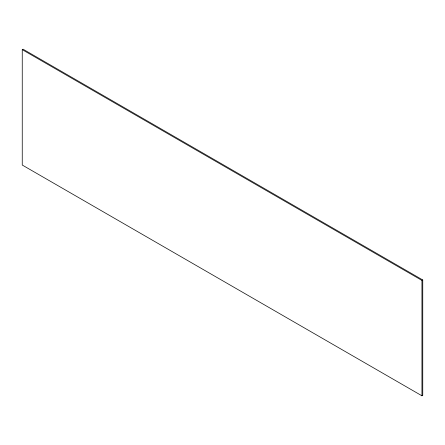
<?xml version="1.0" encoding="UTF-8"?>
<svg xmlns="http://www.w3.org/2000/svg" width="445" height="445" viewBox="0 0 445 445"><rect width="100%" height="100%" fill="white"/><g stroke="black" fill="none" stroke-linecap="round" stroke-linejoin="round"><path stroke-width="0.67" d="M22.25 49.656L23.051 49.195L422.75 279.961L422.75 395.344L421.949 395.805L22.25 165.039L22.25 49.656L421.949 280.422L422.75 279.961M421.949 280.422L421.949 395.805"/></g></svg>
